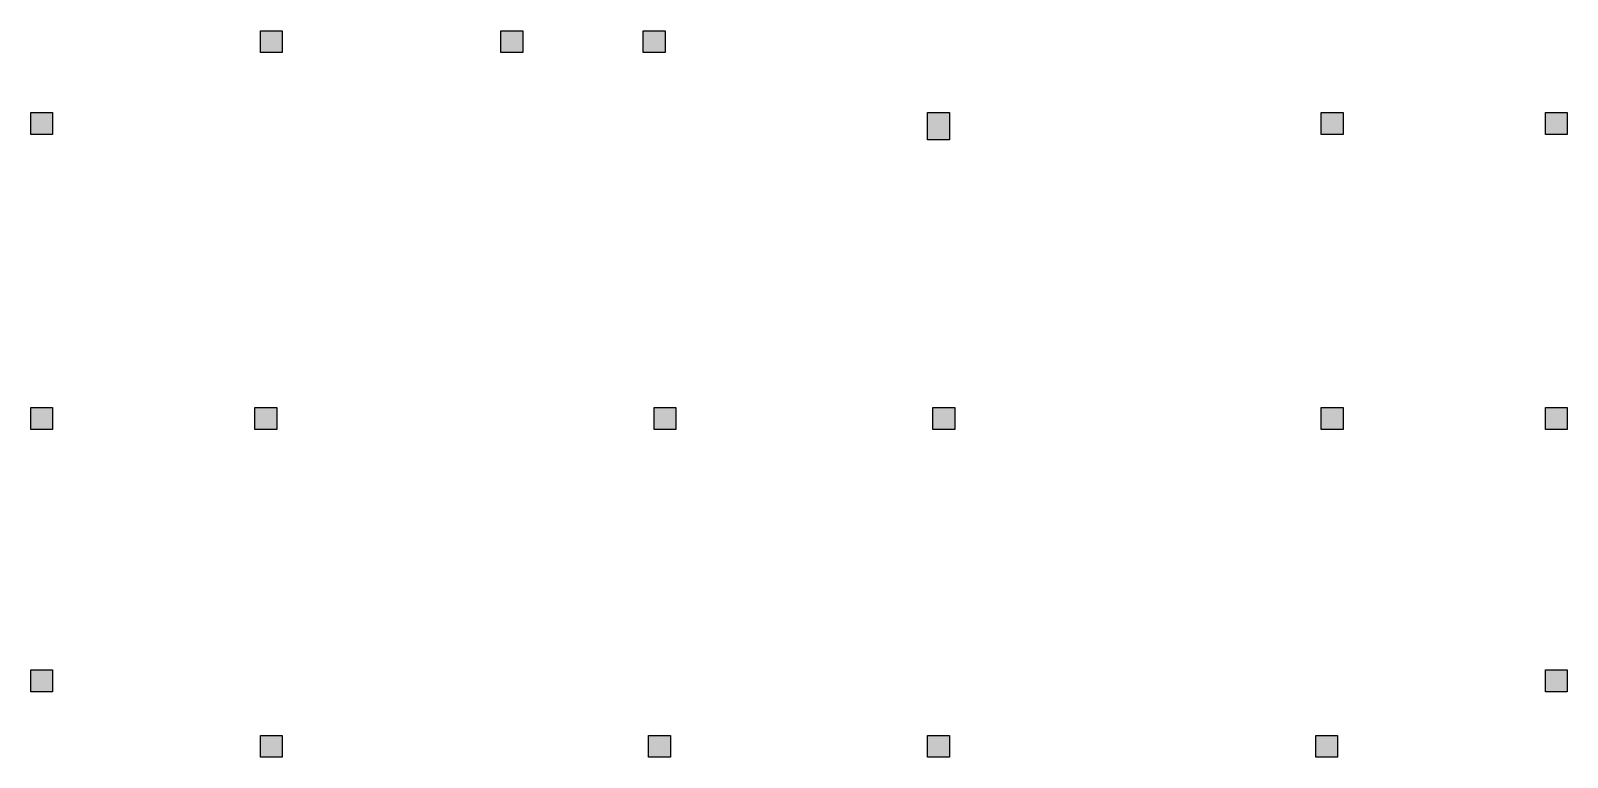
# Model space of a CAD drawing. Header units: millimetres. Extents: x -100 to 28000, y -1300 to 12000.
import ezdxf

# ---------------------------------------------------------------- set-up
doc = ezdxf.new("R2010")
doc.units = ezdxf.units.MM
doc.header["$LTSCALE"] = 1000
doc.layers.add('S-COLU-HATCH', color=30, linetype='Continuous')
doc.layers.add('S-COLU-LINE1', color=6, linetype='Continuous')

msp = doc.modelspace()

# ---------------------------------------------------------------- hatches: boundary and pattern name
at = {"layer": 'S-COLU-HATCH'}
h = msp.add_hatch(color=0, dxfattribs=at)
h.dxf.hatch_style = 1
h.paths.add_polyline_path([(4100, 12000), (4500, 12000), (4500, 11600), (4100, 11600)])
h = msp.add_hatch(color=0, dxfattribs=at)
h.dxf.hatch_style = 1
h.paths.add_polyline_path([(8500, 12000), (8900, 12000), (8900, 11600), (8500, 11600)])
h = msp.add_hatch(color=0, dxfattribs=at)
h.dxf.hatch_style = 1
h.paths.add_polyline_path([(11100, 12000), (11500, 12000), (11500, 11600), (11100, 11600)])
h = msp.add_hatch(color=0, dxfattribs=at)
h.dxf.hatch_style = 1
h.paths.add_polyline_path([(-100, 10500), (300, 10500), (300, 10100), (-100, 10100)])
h = msp.add_hatch(color=0, dxfattribs=at)
h.dxf.hatch_style = 1
h.paths.add_polyline_path([(16300, 10500), (16700, 10500), (16700, 10000), (16300, 10000)])
h = msp.add_hatch(color=0, dxfattribs=at)
h.dxf.hatch_style = 1
h.paths.add_polyline_path([(23500, 10500), (23900, 10500), (23900, 10100), (23500, 10100)])
h = msp.add_hatch(color=0, dxfattribs=at)
h.dxf.hatch_style = 1
h.paths.add_polyline_path([(27600, 10500), (28000, 10500), (28000, 10100), (27600, 10100)])
h = msp.add_hatch(color=0, dxfattribs=at)
h.dxf.hatch_style = 1
h.paths.add_polyline_path([(-100, 5100), (300, 5100), (300, 4700), (-100, 4700)])
h = msp.add_hatch(color=0, dxfattribs=at)
h.dxf.hatch_style = 1
h.paths.add_polyline_path([(4000, 5100), (4400, 5100), (4400, 4700), (4000, 4700)])
h = msp.add_hatch(color=0, dxfattribs=at)
h.dxf.hatch_style = 1
h.paths.add_polyline_path([(11300, 5100), (11700, 5100), (11700, 4700), (11300, 4700)])
h = msp.add_hatch(color=0, dxfattribs=at)
h.dxf.hatch_style = 1
h.paths.add_polyline_path([(16400, 5100), (16800, 5100), (16800, 4700), (16400, 4700)])
h = msp.add_hatch(color=0, dxfattribs=at)
h.dxf.hatch_style = 1
h.paths.add_polyline_path([(23500, 5100), (23900, 5100), (23900, 4700), (23500, 4700)])
h = msp.add_hatch(color=0, dxfattribs=at)
h.dxf.hatch_style = 1
h.paths.add_polyline_path([(27600, 5100), (28000, 5100), (28000, 4700), (27600, 4700)])
h = msp.add_hatch(color=0, dxfattribs=at)
h.dxf.hatch_style = 1
h.paths.add_polyline_path([(-100, 300), (300, 300), (300, -100), (-100, -100)])
h = msp.add_hatch(color=0, dxfattribs=at)
h.dxf.hatch_style = 1
h.paths.add_polyline_path([(27600, 300), (28000, 300), (28000, -100), (27600, -100)])
h = msp.add_hatch(color=0, dxfattribs=at)
h.dxf.hatch_style = 1
h.paths.add_polyline_path([(4100, -900), (4500, -900), (4500, -1300), (4100, -1300)])
h = msp.add_hatch(color=0, dxfattribs=at)
h.dxf.hatch_style = 1
h.paths.add_polyline_path([(11200, -900), (11600, -900), (11600, -1300), (11200, -1300)])
h = msp.add_hatch(color=0, dxfattribs=at)
h.dxf.hatch_style = 1
h.paths.add_polyline_path([(16300, -900), (16700, -900), (16700, -1300), (16300, -1300)])
h = msp.add_hatch(color=0, dxfattribs=at)
h.dxf.hatch_style = 1
h.paths.add_polyline_path([(23400, -900), (23800, -900), (23800, -1300), (23400, -1300)])

# ---------------------------------------------------------------- linework, layer by layer
at = {"layer": 'S-COLU-LINE1', "linetype": 'ByBlock'}
for points in [[(4100, 12000), (4500, 12000), (4500, 11600), (4100, 11600)], [(8500, 12000), (8900, 12000), (8900, 11600), (8500, 11600)], [(11100, 12000), (11500, 12000), (11500, 11600), (11100, 11600)], [(-100, 10500), (300, 10500), (300, 10100), (-100, 10100)], [(16300, 10500), (16700, 10500), (16700, 10000), (16300, 10000)], [(23500, 10500), (23900, 10500), (23900, 10100), (23500, 10100)], [(27600, 10500), (28000, 10500), (28000, 10100), (27600, 10100)], [(-100, 5100), (300, 5100), (300, 4700), (-100, 4700)], [(4000, 5100), (4400, 5100), (4400, 4700), (4000, 4700)], [(11300, 5100), (11700, 5100), (11700, 4700), (11300, 4700)], [(16400, 5100), (16800, 5100), (16800, 4700), (16400, 4700)], [(23500, 5100), (23900, 5100), (23900, 4700), (23500, 4700)], [(27600, 5100), (28000, 5100), (28000, 4700), (27600, 4700)], [(-100, 300), (300, 300), (300, -100), (-100, -100)], [(27600, 300), (28000, 300), (28000, -100), (27600, -100)], [(4100, -900), (4500, -900), (4500, -1300), (4100, -1300)], [(11200, -900), (11600, -900), (11600, -1300), (11200, -1300)], [(16300, -900), (16700, -900), (16700, -1300), (16300, -1300)], [(23400, -900), (23800, -900), (23800, -1300), (23400, -1300)]]:
    msp.add_lwpolyline(points, close=True, dxfattribs=at)

doc.saveas('drawing.dxf')
